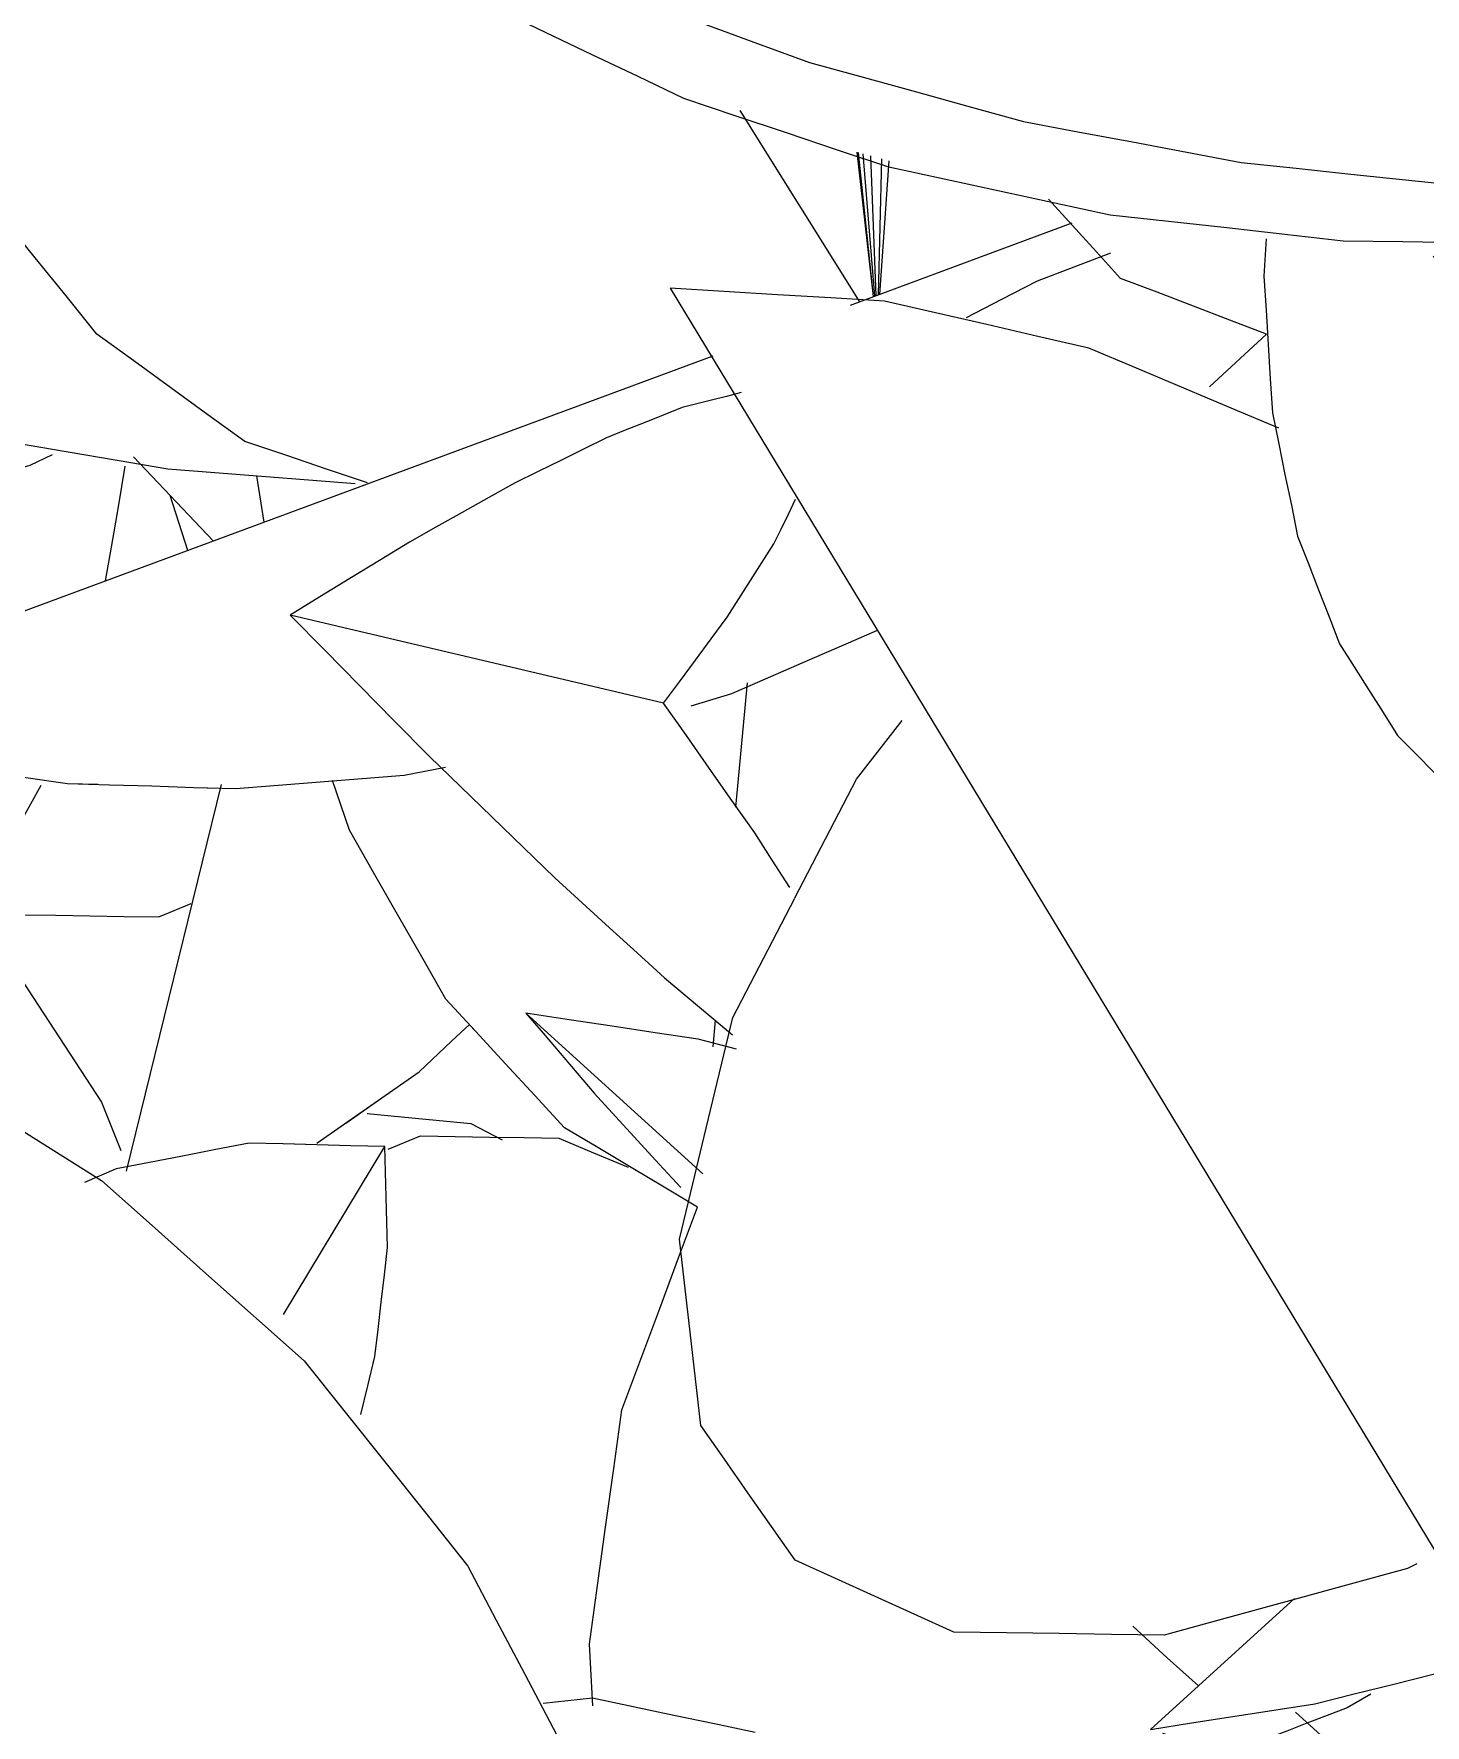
# Model space of a CAD drawing. Header units: metres. Extents: x -18.34 to -13.25, y -25.49 to -16.26.
# Drawn here: x -17.82395 to -17.79269, y -16.78801 to -16.75 of the extents above; entities that cross this region are included whole.
import ezdxf

# ---------------------------------------------------------------- set-up
doc = ezdxf.new("R2010")
doc.units = ezdxf.units.M
doc.layers.add('Importações nas famílias', color=7, linetype='Continuous', lineweight=5)
doc.layers.add('Vegetação', color=7, linetype='Continuous', lineweight=5)

# ---------------------------------------------------------------- blocks, each defined once
blk = doc.blocks.new('Planta_pergolado_12200 - plantas pergolado_skp_Component_12-V33-Pavimento 02 - Executivo')
at = {"layer": 'Importações nas famílias', "color": 9, "flags": 128}
for points in [[(0.1606, 0.075633), (0.159968, 0.074978), (0.159335, 0.074323), (0.158702, 0.073668), (0.158077, 0.07302)], [(0.153757, 0.056828), (0.153994, 0.055998), (0.154231, 0.055168), (0.154429, 0.054476)], [(0.156239, 0.050344), (0.15676, 0.04961), (0.157281, 0.048877)]]:
    blk.add_lwpolyline(points, dxfattribs=at)
blk = doc.blocks.new('Planta_pergolado_12200 - plantas pergolado_skp_Component_16-V37-Pavimento 02 - Executivo')
blk.add_blockref('Planta_pergolado_12200 - plantas pergolado_skp_Component_12-V33-Pavimento 02 - Executivo', (0, 0))
blk = doc.blocks.new('Planta_pergolado_12200 - plantas pergolado_skp_Component_17-V39-Pavimento 02 - Executivo')
at = {"layer": 'Importações nas famílias', "color": 9}
for p, q in [((0.158064, 0.08135), (0.156153, 0.081178)), ((0.156175, 0.081125), (0.158064, 0.08135)), ((0.15623, 0.080991), (0.158064, 0.08135)), ((0.158064, 0.08135), (0.156318, 0.080778)), ((0.158064, 0.08135), (0.156427, 0.080511)), ((0.156542, 0.080233), (0.158064, 0.08135)), ((0.156643, 0.079987), (0.158064, 0.08135)), ((0.157372, 0.077984), (0.158064, 0.08135)), ((0.152632, 0.054928), (0.152876, 0.056112)), ((0.162039, 0.051789), (0.161445, 0.051144)), ((0.157627, 0.048068), (0.156948, 0.047688)), ((0.154075, 0.047331), (0.153366, 0.047538))]:
    blk.add_line(p, q, dxfattribs=at)
at = {"layer": 'Importações nas famílias', "color": 9, "flags": 128}
for points in [[(0.158064, 0.08135), (0.158714, 0.080859), (0.159364, 0.080369)], [(0.159664, 0.080143), (0.160014, 0.079879), (0.160665, 0.079389)], [(0.160665, 0.079389), (0.161212, 0.078649), (0.161731, 0.077949)], [(0.164841, 0.058336), (0.164531, 0.057308), (0.164221, 0.05628), (0.16391, 0.055252)], [(0.16391, 0.055252), (0.163443, 0.054386), (0.162975, 0.05352), (0.162507, 0.052655), (0.162039, 0.051789)], [(0.156948, 0.047688), (0.156229, 0.047599), (0.155511, 0.04751), (0.154793, 0.04742), (0.154075, 0.047331)]]:
    blk.add_lwpolyline(points, dxfattribs=at)
blk = doc.blocks.new('Planta_pergolado_12200 - plantas pergolado_skp_Component_16-V40-Pavimento 02 - Executivo')
blk.add_blockref('Planta_pergolado_12200 - plantas pergolado_skp_Component_17-V39-Pavimento 02 - Executivo', (0, 0))
blk = doc.blocks.new('Planta_pergolado_12200 - plantas pergolado_skp_Component_12-V63-Pavimento 02 - Executivo')
at = {"layer": 'Importações nas famílias', "color": 9}
for p, q in [((0.168772, 0.07791), (0.169007, 0.078352)), ((0.16865, 0.075788), (0.169006, 0.076766)), ((0.160352, 0.052987), (0.163234, 0.060906)), ((0.15877, 0.048638), (0.159823, 0.051534))]:
    blk.add_line(p, q, dxfattribs=at)
at = {"layer": 'Importações nas famílias', "color": 9, "flags": 128}
for points in [[(0.168275, 0.076865), (0.168523, 0.077388), (0.168772, 0.07791)], [(0.1606, 0.075633), (0.159968, 0.074978), (0.159335, 0.074323), (0.158702, 0.073668), (0.158077, 0.07302)], [(0.161325, 0.05809), (0.161594, 0.058944), (0.161862, 0.059797), (0.162131, 0.060651), (0.162399, 0.061504)], [(0.16028, 0.054577), (0.160542, 0.055455), (0.160803, 0.056334), (0.161064, 0.057212), (0.161325, 0.05809)], [(0.153757, 0.056828), (0.153994, 0.055998), (0.154231, 0.055168), (0.154429, 0.054476)], [(0.159867, 0.053109), (0.160029, 0.053684), (0.16028, 0.054577)], [(0.158594, 0.048433), (0.158799, 0.049207), (0.159037, 0.050105), (0.159276, 0.051004)], [(0.156239, 0.050344), (0.15676, 0.04961), (0.157281, 0.048877), (0.157802, 0.048143), (0.157973, 0.047902)]]:
    blk.add_lwpolyline(points, dxfattribs=at)
blk = doc.blocks.new('Planta_pergolado_12200 - plantas pergolado_skp_Component_16-V67-Pavimento 02 - Executivo')
blk.add_blockref('Planta_pergolado_12200 - plantas pergolado_skp_Component_12-V63-Pavimento 02 - Executivo', (0, 0))
blk = doc.blocks.new('Planta_pergolado_12200 - plantas pergolado_skp_Component_12-V73-Pavimento 02 - Executivo')
at = {"layer": 'Importações nas famílias', "color": 9}
blk.add_line((0.15208, 0.055066), (0.153558, 0.057009), dxfattribs=at)
blk = doc.blocks.new('Planta_pergolado_12200 - plantas pergolado_skp_Component_16-V78-Pavimento 02 - Executivo')
blk.add_blockref('Planta_pergolado_12200 - plantas pergolado_skp_Component_12-V73-Pavimento 02 - Executivo', (0, 0))
blk = doc.blocks.new('Planta_pergolado_12200 - plantas pergolado_skp_-3067427-Pavimento 02 - Executivo')
for name in ['Planta_pergolado_12200 - plantas pergolado_skp_Component_16-V78-Pavimento 02 - Executivo', 'Planta_pergolado_12200 - plantas pergolado_skp_Component_16-V37-Pavimento 02 - Executivo', 'Planta_pergolado_12200 - plantas pergolado_skp_Component_16-V67-Pavimento 02 - Executivo', 'Planta_pergolado_12200 - plantas pergolado_skp_Component_16-V40-Pavimento 02 - Executivo']:
    blk.add_blockref(name, (0, 0))
blk = doc.blocks.new('Planta_pergolado_12200 - plantas pergolado_skp_-3067432-Pavimento 02 - Executivo')
at = {"rotation": 89.9999999999999}
blk.add_blockref('Planta_pergolado_12200 - plantas pergolado_skp_-3067427-Pavimento 02 - Executivo', (0.274037, 0.01573), dxfattribs=at)
blk = doc.blocks.new('Planta_pergolado_12200 - plantas pergolado_skp_Component_12-V225-Pavimento 02 - Executivo')
at = {"layer": 'Importações nas famílias', "color": 9}
blk.add_line((0.167064, 0.071429), (0.169928, 0.0793), dxfattribs=at)
at = {"layer": 'Importações nas famílias', "color": 9, "flags": 128}
for points in [[(0.165878, 0.079151), (0.165256, 0.07881), (0.164417, 0.078349), (0.163579, 0.077889)], [(0.163579, 0.077889), (0.162834, 0.077325), (0.16242, 0.077012)]]:
    blk.add_lwpolyline(points, dxfattribs=at)
blk = doc.blocks.new('Planta_pergolado_12200 - plantas pergolado_skp_Component_17-V226-Pavimento 02 - Executivo')
at = {"layer": 'Importações nas famílias', "color": 9}
blk.add_line((0.162618, 0.07909), (0.161993, 0.079499), dxfattribs=at)
at = {"layer": 'Importações nas famílias', "color": 9, "flags": 128}
blk.add_lwpolyline([(0.16476, 0.078644), (0.164046, 0.078793), (0.163332, 0.078942), (0.162618, 0.07909)], dxfattribs=at)
blk = doc.blocks.new('Planta_pergolado_12200 - plantas pergolado_skp_Component_16-V227-Pavimento 02 - Executivo')
for name in ['Planta_pergolado_12200 - plantas pergolado_skp_Component_17-V226-Pavimento 02 - Executivo', 'Planta_pergolado_12200 - plantas pergolado_skp_Component_12-V225-Pavimento 02 - Executivo']:
    blk.add_blockref(name, (0, 0))
blk = doc.blocks.new('Planta_pergolado_12200 - plantas pergolado_skp_Component_12-V229-Pavimento 02 - Executivo')
at = {"layer": 'Importações nas famílias', "color": 9}
for p, q in [((0.163218, 0.071655), (0.162333, 0.071583)), ((0.157056, 0.070857), (0.156182, 0.070688)), ((0.177038, 0.068928), (0.155804, 0.06359)), ((0.152819, 0.06284), (0.147993, 0.061626))]:
    blk.add_line(p, q, dxfattribs=at)
at = {"layer": 'Importações nas famílias', "color": 9, "flags": 128}
for points in [[(0.166764, 0.071553), (0.165877, 0.071578), (0.164991, 0.071604), (0.164105, 0.07163), (0.163218, 0.071655)], [(0.170274, 0.07106), (0.169397, 0.071183), (0.168519, 0.071306), (0.167641, 0.07143), (0.166764, 0.071553)], [(0.173712, 0.070182), (0.172852, 0.070401), (0.171993, 0.070621), (0.171134, 0.07084), (0.170274, 0.07106)], [(0.156182, 0.070688), (0.155329, 0.070423), (0.154476, 0.070159), (0.153623, 0.069894), (0.152994, 0.069699)], [(0.177038, 0.068928), (0.176206, 0.069241), (0.175375, 0.069555), (0.174543, 0.069868), (0.173712, 0.070182)]]:
    blk.add_lwpolyline(points, dxfattribs=at)
blk = doc.blocks.new('Planta_pergolado_12200 - plantas pergolado_skp_Component_12-V231-Pavimento 02 - Executivo')
at = {"layer": 'Importações nas famílias', "color": 9}
for p, q in [((0.145096, 0.093065), (0.145616, 0.093294)), ((0.149781, 0.093298), (0.146469, 0.090886)), ((0.128857, 0.085836), (0.128373, 0.085318))]:
    blk.add_line(p, q, dxfattribs=at)
at = {"layer": 'Importações nas famílias', "color": 9, "flags": 128}
for points in [[(0.145616, 0.093294), (0.146056, 0.09341), (0.146496, 0.093527), (0.146936, 0.093643), (0.147376, 0.093759)], [(0.147376, 0.093759), (0.147726, 0.093759), (0.148076, 0.093759), (0.148426, 0.093759), (0.148776, 0.09376)], [(0.148776, 0.09376), (0.149027, 0.093644), (0.149278, 0.093529), (0.14953, 0.093413)], [(0.149781, 0.093298), (0.148907, 0.093258), (0.148033, 0.093219), (0.147159, 0.093179), (0.146285, 0.09314)], [(0.146285, 0.09314), (0.145438, 0.093021), (0.144591, 0.092902), (0.143744, 0.092784), (0.142898, 0.092665)], [(0.133728, 0.089385), (0.133114, 0.088993), (0.132466, 0.088579), (0.131818, 0.088165), (0.131171, 0.08775)], [(0.131171, 0.08775), (0.130592, 0.087272), (0.130014, 0.086793), (0.129436, 0.086315), (0.128857, 0.085836)]]:
    blk.add_lwpolyline(points, dxfattribs=at)
blk = doc.blocks.new('Planta_pergolado_12200 - plantas pergolado_skp_Component_17-V232-Pavimento 02 - Executivo')
at = {"layer": 'Importações nas famílias', "color": 9}
for p, q in [((0.161388, 0.091538), (0.161319, 0.090244)), ((0.157268, 0.077479), (0.157383, 0.078037)), ((0.155833, 0.0705), (0.156362, 0.073072)), ((0.164488, 0.072677), (0.164729, 0.071603)), ((0.165567, 0.066044), (0.165616, 0.065057))]:
    blk.add_line(p, q, dxfattribs=at)
at = {"layer": 'Importações nas famílias', "color": 9, "flags": 128}
for points in [[(0.161319, 0.090244), (0.161016, 0.089037), (0.160713, 0.087831), (0.16041, 0.086624), (0.160107, 0.085417)], [(0.160107, 0.085417), (0.159596, 0.0844), (0.159085, 0.083383), (0.158574, 0.082366), (0.158064, 0.08135)], [(0.158064, 0.08135), (0.158714, 0.080859), (0.159364, 0.080369), (0.160014, 0.079879), (0.160665, 0.079389)], [(0.160665, 0.079389), (0.161212, 0.078649), (0.16176, 0.07791), (0.162308, 0.07717), (0.162856, 0.07643)], [(0.162856, 0.07643), (0.163264, 0.075492), (0.163672, 0.074554), (0.16408, 0.073615), (0.164488, 0.072677)]]:
    blk.add_lwpolyline(points, dxfattribs=at)
blk = doc.blocks.new('Planta_pergolado_12200 - plantas pergolado_skp_Component_16-V233-Pavimento 02 - Executivo')
for name in ['Planta_pergolado_12200 - plantas pergolado_skp_Component_17-V232-Pavimento 02 - Executivo', 'Planta_pergolado_12200 - plantas pergolado_skp_Component_12-V231-Pavimento 02 - Executivo', 'Planta_pergolado_12200 - plantas pergolado_skp_Component_12-V229-Pavimento 02 - Executivo']:
    blk.add_blockref(name, (0, 0))
blk = doc.blocks.new('Planta_pergolado_12200 - plantas pergolado_skp_Component_12-V247-Pavimento 02 - Executivo')
at = {"layer": 'Importações nas famílias', "color": 9}
blk.add_line((0.163579, 0.077889), (0.162834, 0.077325), dxfattribs=at)
at = {"layer": 'Importações nas famílias', "color": 9, "flags": 128}
blk.add_lwpolyline([(0.165226, 0.078793), (0.164417, 0.078349), (0.163579, 0.077889)], dxfattribs=at)
blk = doc.blocks.new('Planta_pergolado_12200 - plantas pergolado_skp_Component_17-V248-Pavimento 02 - Executivo')
at = {"layer": 'Importações nas famílias', "color": 9}
blk.add_line((0.162618, 0.07909), (0.161993, 0.079499), dxfattribs=at)
at = {"layer": 'Importações nas famílias', "color": 9, "flags": 128}
blk.add_lwpolyline([(0.16476, 0.078644), (0.164046, 0.078793), (0.163332, 0.078942), (0.162618, 0.07909)], dxfattribs=at)
blk = doc.blocks.new('Planta_pergolado_12200 - plantas pergolado_skp_Component_16-V249-Pavimento 02 - Executivo')
for name in ['Planta_pergolado_12200 - plantas pergolado_skp_Component_17-V248-Pavimento 02 - Executivo', 'Planta_pergolado_12200 - plantas pergolado_skp_Component_12-V247-Pavimento 02 - Executivo']:
    blk.add_blockref(name, (0, 0))
blk = doc.blocks.new('Planta_pergolado_12200 - plantas pergolado_skp_Component_17-V251-Pavimento 02 - Executivo')
at = {"layer": 'Importações nas famílias', "color": 9}
for p, q in [((0.164404, 0.079438), (0.163696, 0.079232)), ((0.170288, 0.077802), (0.169991, 0.078854))]:
    blk.add_line(p, q, dxfattribs=at)
at = {"layer": 'Importações nas famílias', "color": 9, "flags": 128}
for points in [[(0.160805, 0.079595), (0.160115, 0.079976), (0.159426, 0.080357)], [(0.163696, 0.079232), (0.162973, 0.079323), (0.16225, 0.079413), (0.161528, 0.079504), (0.160805, 0.079595)], [(0.172119, 0.074186), (0.171662, 0.07509), (0.171204, 0.075994), (0.170746, 0.076898), (0.170288, 0.077802)]]:
    blk.add_lwpolyline(points, dxfattribs=at)
blk = doc.blocks.new('Planta_pergolado_12200 - plantas pergolado_skp_Component_16-V252-Pavimento 02 - Executivo')
blk.add_blockref('Planta_pergolado_12200 - plantas pergolado_skp_Component_17-V251-Pavimento 02 - Executivo', (0, 0))
blk = doc.blocks.new('Planta_pergolado_12200 - plantas pergolado_skp_Component_17-V254-Pavimento 02 - Executivo')
at = {"layer": 'Importações nas famílias', "color": 9}
for p, q in [((0.164404, 0.079438), (0.163696, 0.079232)), ((0.170288, 0.077802), (0.169991, 0.078854))]:
    blk.add_line(p, q, dxfattribs=at)
at = {"layer": 'Importações nas famílias', "color": 9, "flags": 128}
for points in [[(0.160805, 0.079595), (0.160115, 0.079976), (0.159426, 0.080357)], [(0.16225, 0.079413), (0.161528, 0.079504), (0.160805, 0.079595)], [(0.163696, 0.079232), (0.162973, 0.079323), (0.162675, 0.07936)], [(0.172119, 0.074186), (0.171662, 0.07509), (0.171204, 0.075994), (0.170746, 0.076898), (0.170288, 0.077802)]]:
    blk.add_lwpolyline(points, dxfattribs=at)
blk = doc.blocks.new('Planta_pergolado_12200 - plantas pergolado_skp_Component_16-V255-Pavimento 02 - Executivo')
blk.add_blockref('Planta_pergolado_12200 - plantas pergolado_skp_Component_17-V254-Pavimento 02 - Executivo', (0, 0))
blk = doc.blocks.new('Planta_pergolado_12200 - plantas pergolado_skp_Component_12-V256-Pavimento 02 - Executivo')
at = {"layer": 'Importações nas famílias', "color": 9}
blk.add_line((0.123463, 0.061898), (0.135728, 0.095599), dxfattribs=at)
at = {"layer": 'Importações nas famílias', "color": 9, "flags": 128}
for points in [[(0.118897, 0.071316), (0.119135, 0.070486), (0.119372, 0.069656), (0.119609, 0.068826), (0.119846, 0.067996)], [(0.119846, 0.067996), (0.12023, 0.067205), (0.120613, 0.066414), (0.120997, 0.065623), (0.12138, 0.064832)], [(0.12138, 0.064832), (0.121901, 0.064099), (0.122422, 0.063365), (0.122942, 0.062632), (0.123463, 0.061898)]]:
    blk.add_lwpolyline(points, dxfattribs=at)
blk = doc.blocks.new('Planta_pergolado_12200 - plantas pergolado_skp_Component_16-V260-Pavimento 02 - Executivo')
blk.add_blockref('Planta_pergolado_12200 - plantas pergolado_skp_Component_12-V256-Pavimento 02 - Executivo', (0, 0))
blk = doc.blocks.new('Planta_pergolado_12200 - plantas pergolado_skp_Component_12-V261-Pavimento 02 - Executivo')
at = {"layer": 'Importações nas famílias', "color": 9}
for p, q in [((0.115028, 0.071526), (0.115028, 0.079122)), ((0.116557, 0.069162), (0.117066, 0.069526))]:
    blk.add_line(p, q, dxfattribs=at)
at = {"layer": 'Importações nas famílias', "color": 9, "flags": 128}
for points in [[(0.121078, 0.081294), (0.120836, 0.081714), (0.120593, 0.082134), (0.120351, 0.082555), (0.120109, 0.082975)], [(0.121664, 0.079575), (0.121518, 0.080005), (0.121371, 0.080435), (0.121225, 0.080864), (0.121078, 0.081294)], [(0.12186, 0.077836), (0.121811, 0.078271), (0.121762, 0.078706), (0.121713, 0.07914), (0.121664, 0.079575)], [(0.121664, 0.076098), (0.121713, 0.076533), (0.121762, 0.076967), (0.121811, 0.077402), (0.12186, 0.077836)], [(0.121078, 0.074379), (0.121225, 0.074809), (0.121371, 0.075238), (0.121518, 0.075668), (0.121664, 0.076098)], [(0.120109, 0.072698), (0.120351, 0.073118), (0.120593, 0.073538), (0.120836, 0.073959), (0.121078, 0.074379)], [(0.118766, 0.071074), (0.119102, 0.07148), (0.119438, 0.071886), (0.119773, 0.072292), (0.120109, 0.072698)], [(0.117066, 0.069526), (0.117491, 0.069913), (0.117916, 0.0703), (0.118341, 0.070687), (0.118766, 0.071074)]]:
    blk.add_lwpolyline(points, dxfattribs=at)
blk = doc.blocks.new('Planta_pergolado_12200 - plantas pergolado_skp_Component_12-V262-Pavimento 02 - Executivo')
at = {"layer": 'Importações nas famílias', "color": 9, "flags": 128}
for points in [[(0.113318, 0.073348), (0.113933, 0.072559), (0.114548, 0.07177), (0.115163, 0.070981), (0.115778, 0.070193)], [(0.115822, 0.068038), (0.115321, 0.068814), (0.114821, 0.06959), (0.11432, 0.070365), (0.11382, 0.071141)], [(0.115778, 0.070193), (0.116304, 0.069364), (0.11683, 0.068535), (0.117357, 0.067707), (0.117883, 0.066878)], [(0.117571, 0.064761), (0.117134, 0.06558), (0.116696, 0.066399), (0.116259, 0.067219), (0.115822, 0.068038)], [(0.117883, 0.066878), (0.118308, 0.066029), (0.118733, 0.06518), (0.119159, 0.064331), (0.119584, 0.063482)], [(0.119049, 0.061347), (0.11868, 0.062201), (0.11831, 0.063054), (0.117941, 0.063908), (0.117571, 0.064761)], [(0.119584, 0.063482), (0.119898, 0.062633), (0.120212, 0.061784), (0.120526, 0.060934), (0.120841, 0.060085)], [(0.12024, 0.057834), (0.119942, 0.058712), (0.119644, 0.05959), (0.119347, 0.060469), (0.119049, 0.061347)], [(0.120841, 0.060085), (0.121036, 0.059255), (0.121232, 0.058425), (0.121428, 0.057595), (0.121624, 0.056765)]]:
    blk.add_lwpolyline(points, dxfattribs=at)
blk = doc.blocks.new('Planta_pergolado_12200 - plantas pergolado_skp_Component_16-V265-Pavimento 02 - Executivo')
for name in ['Planta_pergolado_12200 - plantas pergolado_skp_Component_12-V262-Pavimento 02 - Executivo', 'Planta_pergolado_12200 - plantas pergolado_skp_Component_12-V261-Pavimento 02 - Executivo']:
    blk.add_blockref(name, (0, 0))
blk = doc.blocks.new('Planta_pergolado_12200 - plantas pergolado_skp_Component_12-V277-Pavimento 02 - Executivo')
at = {"layer": 'Importações nas famílias', "color": 9}
blk.add_line((0.128954, 0.06617), (0.131725, 0.060364), dxfattribs=at)
at = {"layer": 'Importações nas famílias', "color": 9, "flags": 128}
for points in [[(0.132535, 0.069066), (0.132544, 0.069562), (0.132552, 0.070058), (0.13256, 0.070553)], [(0.130034, 0.069753), (0.129863, 0.069238), (0.129692, 0.068723)], [(0.13238, 0.066584), (0.132419, 0.067204), (0.132458, 0.067825), (0.132496, 0.068446), (0.132535, 0.069066)], [(0.129692, 0.068723), (0.129508, 0.068085), (0.129323, 0.067446), (0.129138, 0.066808), (0.128954, 0.06617)], [(0.132108, 0.06366), (0.132176, 0.064391), (0.132244, 0.065122), (0.132312, 0.065853), (0.13238, 0.066584)], [(0.127162, 0.066097), (0.1268, 0.066057), (0.126439, 0.066016), (0.126077, 0.065976), (0.125715, 0.065936)], [(0.128954, 0.06617), (0.128506, 0.066152), (0.128058, 0.066133), (0.12761, 0.066115), (0.127162, 0.066097)], [(0.125715, 0.065936), (0.125444, 0.065875), (0.125173, 0.065813), (0.124902, 0.065752)], [(0.124081, 0.063921), (0.124286, 0.063767), (0.12449, 0.063613), (0.124695, 0.06346), (0.124899, 0.063306)], [(0.131725, 0.060364), (0.13182, 0.061188), (0.131916, 0.062012), (0.132012, 0.062836), (0.132108, 0.06366)], [(0.124899, 0.063306), (0.125196, 0.063139), (0.125494, 0.062971), (0.125791, 0.062803), (0.126088, 0.062636)], [(0.126088, 0.062636), (0.126474, 0.062456), (0.126861, 0.062276), (0.127247, 0.062096), (0.127634, 0.061916)], [(0.127634, 0.061916), (0.128105, 0.061726), (0.128577, 0.061536), (0.129048, 0.061346), (0.12952, 0.061156)], [(0.12952, 0.061156), (0.130071, 0.060958), (0.130622, 0.06076), (0.131173, 0.060562), (0.131725, 0.060364)]]:
    blk.add_lwpolyline(points, dxfattribs=at)
blk = doc.blocks.new('Planta_pergolado_12200 - plantas pergolado_skp_Component_17-V282-Pavimento 02 - Executivo')
at = {"layer": 'Importações nas famílias', "color": 9, "flags": 128}
for points in [[(0.142282, 0.072677), (0.14269, 0.073615), (0.143098, 0.074554), (0.143506, 0.075492), (0.143914, 0.07643)], [(0.14132, 0.068383), (0.14156, 0.069456), (0.141801, 0.07053), (0.142041, 0.071603), (0.142282, 0.072677)], [(0.141094, 0.063842), (0.14115, 0.064977), (0.141207, 0.066113), (0.141263, 0.067248), (0.14132, 0.068383)], [(0.141619, 0.059363), (0.141488, 0.060483), (0.141356, 0.061603), (0.141225, 0.062722), (0.141094, 0.063842)]]:
    blk.add_lwpolyline(points, dxfattribs=at)
blk = doc.blocks.new('Planta_pergolado_12200 - plantas pergolado_skp_Component_16-V283-Pavimento 02 - Executivo')
for name in ['Planta_pergolado_12200 - plantas pergolado_skp_Component_17-V282-Pavimento 02 - Executivo', 'Planta_pergolado_12200 - plantas pergolado_skp_Component_12-V277-Pavimento 02 - Executivo']:
    blk.add_blockref(name, (0, 0))
blk = doc.blocks.new('Planta_pergolado_12200 - plantas pergolado_skp_-V296-Pavimento 02 - Executivo')
for name in ['Planta_pergolado_12200 - plantas pergolado_skp_Component_16-V260-Pavimento 02 - Executivo', 'Planta_pergolado_12200 - plantas pergolado_skp_Component_16-V265-Pavimento 02 - Executivo', 'Planta_pergolado_12200 - plantas pergolado_skp_Component_16-V283-Pavimento 02 - Executivo']:
    blk.add_blockref(name, (0, 0))
blk = doc.blocks.new('Planta_pergolado_12200 - plantas pergolado_skp_-V297-Pavimento 02 - Executivo')
at = {"xscale": 1.254472261797389, "yscale": 1.254472261797389, "zscale": 1.254472261797389, "rotation": 44.99999999999149}
blk.add_blockref('Planta_pergolado_12200 - plantas pergolado_skp_-V296-Pavimento 02 - Executivo', (0.101937, -0.102346), dxfattribs=at)
for name in ['Planta_pergolado_12200 - plantas pergolado_skp_Component_16-V227-Pavimento 02 - Executivo', 'Planta_pergolado_12200 - plantas pergolado_skp_Component_16-V252-Pavimento 02 - Executivo', 'Planta_pergolado_12200 - plantas pergolado_skp_Component_16-V255-Pavimento 02 - Executivo', 'Planta_pergolado_12200 - plantas pergolado_skp_Component_16-V233-Pavimento 02 - Executivo', 'Planta_pergolado_12200 - plantas pergolado_skp_Component_16-V249-Pavimento 02 - Executivo']:
    blk.add_blockref(name, (0, 0))
blk = doc.blocks.new('Planta_pergolado_12200 - plantas pergolado_skp_Component_12-V317-Pavimento 02 - Executivo')
at = {"layer": 'Importações nas famílias', "color": 9}
for p, q in [((0.166965, 0.250931), (0.164467, 0.247648)), ((0.170133, 0.247505), (0.170827, 0.247716))]:
    blk.add_line(p, q, dxfattribs=at)
at = {"layer": 'Importações nas famílias', "color": 9, "flags": 128}
for points in [[(0.165573, 0.2532), (0.165361, 0.25261), (0.165149, 0.252019)], [(0.165149, 0.252019), (0.165021, 0.251456), (0.164893, 0.250893), (0.164765, 0.25033), (0.164637, 0.249766)], [(0.164637, 0.249766), (0.164595, 0.249237), (0.164552, 0.248707), (0.164509, 0.248178), (0.164467, 0.247648)], [(0.164467, 0.247648), (0.165174, 0.247553), (0.165881, 0.247458), (0.166589, 0.247363), (0.167296, 0.247269)], [(0.167296, 0.247269), (0.168005, 0.247328), (0.168714, 0.247387), (0.169423, 0.247446), (0.170133, 0.247505)]]:
    blk.add_lwpolyline(points, dxfattribs=at)
blk = doc.blocks.new('Planta_pergolado_12200 - plantas pergolado_skp_Component_12-V319-Pavimento 02 - Executivo')
at = {"layer": 'Importações nas famílias', "color": 9}
for p, q in [((0.141171, 0.268867), (0.140616, 0.269432)), ((0.140174, 0.268915), (0.146709, 0.261543)), ((0.149271, 0.260115), (0.148681, 0.260772)), ((0.149915, 0.259378), (0.149271, 0.260115)), ((0.15788, 0.24894), (0.161211, 0.245182)), ((0.156889, 0.246415), (0.15767, 0.246117))]:
    blk.add_line(p, q, dxfattribs=at)
at = {"layer": 'Importações nas famílias', "color": 9, "flags": 128}
for points in [[(0.14387, 0.266036), (0.143195, 0.266744), (0.142521, 0.267451), (0.141846, 0.268159), (0.141171, 0.268867)], [(0.145911, 0.26383), (0.145231, 0.264565), (0.14455, 0.265301), (0.14387, 0.266036)], [(0.159966, 0.247011), (0.159566, 0.247553), (0.159166, 0.248095), (0.158766, 0.248637), (0.158366, 0.249178)], [(0.161211, 0.245182), (0.1609, 0.245639), (0.160589, 0.246097), (0.160278, 0.246554), (0.159966, 0.247011)], [(0.15767, 0.246117), (0.158556, 0.245883), (0.159441, 0.245649), (0.160326, 0.245416), (0.161211, 0.245182)]]:
    blk.add_lwpolyline(points, dxfattribs=at)
blk = doc.blocks.new('Planta_pergolado_12200 - plantas pergolado_skp_Component_12-V321-Pavimento 02 - Executivo')
at = {"layer": 'Importações nas famílias', "color": 9, "flags": 128}
for points in [[(0.148861, 0.231037), (0.149644, 0.231338), (0.150427, 0.23164)], [(0.147264, 0.230621), (0.148063, 0.230829), (0.148861, 0.231037)]]:
    blk.add_lwpolyline(points, dxfattribs=at)
blk = doc.blocks.new('Planta_pergolado_12200 - plantas pergolado_skp_Component_17-V323-Pavimento 02 - Executivo')
at = {"layer": 'Importações nas famílias', "color": 9}
for p, q in [((0.151686, 0.228186), (0.152184, 0.230955)), ((0.151838, 0.228126), (0.152219, 0.230964)), ((0.152058, 0.22804), (0.152266, 0.230975)), ((0.152217, 0.227977), (0.152298, 0.230984)), ((0.152316, 0.230988), (0.152307, 0.227941)), ((0.15232, 0.230989), (0.152331, 0.227932)), ((0.15469, 0.226797), (0.152624, 0.231066))]:
    blk.add_line(p, q, dxfattribs=at)
at = {"layer": 'Importações nas famílias', "color": 9, "flags": 128}
for points in [[(0.163322, 0.233735), (0.164145, 0.233353), (0.164967, 0.232972), (0.165789, 0.232591)], [(0.165789, 0.232591), (0.166503, 0.231945), (0.167216, 0.231299), (0.16793, 0.230653), (0.168643, 0.230007)], [(0.168643, 0.230007), (0.169199, 0.22914), (0.169755, 0.228274), (0.170311, 0.227407), (0.170867, 0.226541)]]:
    blk.add_lwpolyline(points, dxfattribs=at)
blk = doc.blocks.new('Planta_pergolado_12200 - plantas pergolado_skp_Component_16-V324-Pavimento 02 - Executivo')
for name in ['Planta_pergolado_12200 - plantas pergolado_skp_Component_12-V319-Pavimento 02 - Executivo', 'Planta_pergolado_12200 - plantas pergolado_skp_Component_12-V317-Pavimento 02 - Executivo', 'Planta_pergolado_12200 - plantas pergolado_skp_Component_17-V323-Pavimento 02 - Executivo', 'Planta_pergolado_12200 - plantas pergolado_skp_Component_12-V321-Pavimento 02 - Executivo']:
    blk.add_blockref(name, (0, 0))
blk = doc.blocks.new('Planta_pergolado_12200 - plantas pergolado_skp_Component_12-V335-Pavimento 02 - Executivo')
at = {"layer": 'Importações nas famílias', "color": 9}
for p, q in [((0.165881, 0.247458), (0.166578, 0.247365)), ((0.166589, 0.247363), (0.167296, 0.247269))]:
    blk.add_line(p, q, dxfattribs=at)
at = {"layer": 'Importações nas famílias', "color": 9, "flags": 128}
blk.add_lwpolyline([(0.167296, 0.247269), (0.168005, 0.247328), (0.168714, 0.247387), (0.169423, 0.247446)], dxfattribs=at)
blk = doc.blocks.new('Planta_pergolado_12200 - plantas pergolado_skp_Component_16-V339-Pavimento 02 - Executivo')
blk.add_blockref('Planta_pergolado_12200 - plantas pergolado_skp_Component_12-V335-Pavimento 02 - Executivo', (0, 0))
blk = doc.blocks.new('Planta_pergolado_12200 - plantas pergolado_skp_-V384-Pavimento 02 - Executivo')
for name in ['Planta_pergolado_12200 - plantas pergolado_skp_Component_16-V324-Pavimento 02 - Executivo', 'Planta_pergolado_12200 - plantas pergolado_skp_Component_16-V339-Pavimento 02 - Executivo']:
    blk.add_blockref(name, (0, 0))
blk = doc.blocks.new('Planta_pergolado_12200 - plantas pergolado_skp_Component_16-V422-Pavimento 02 - Executivo')
for name in ['Planta_pergolado_12200 - plantas pergolado_skp_Component_17-V248-Pavimento 02 - Executivo', 'Planta_pergolado_12200 - plantas pergolado_skp_Component_12-V247-Pavimento 02 - Executivo']:
    blk.add_blockref(name, (0, 0))
blk = doc.blocks.new('Planta_pergolado_12200 - plantas pergolado_skp_Component_12-V423-Pavimento 02 - Executivo')
at = {"layer": 'Importações nas famílias', "color": 9}
blk.add_line((0.170274, 0.07106), (0.169646, 0.071148), dxfattribs=at)
at = {"layer": 'Importações nas famílias', "color": 9, "flags": 128}
for points in [[(0.169397, 0.071183), (0.168519, 0.071306), (0.167641, 0.07143), (0.167092, 0.071507)], [(0.173712, 0.070182), (0.172852, 0.070401), (0.171993, 0.070621), (0.171134, 0.07084), (0.170274, 0.07106)], [(0.175375, 0.069555), (0.174543, 0.069868), (0.173712, 0.070182)]]:
    blk.add_lwpolyline(points, dxfattribs=at)
blk = doc.blocks.new('Planta_pergolado_12200 - plantas pergolado_skp_Component_17-V424-Pavimento 02 - Executivo')
at = {"layer": 'Importações nas famílias', "color": 9}
blk.add_line((0.165567, 0.066044), (0.165616, 0.065057), dxfattribs=at)
at = {"layer": 'Importações nas famílias', "color": 9, "flags": 128}
for points in [[(0.159364, 0.080369), (0.160014, 0.079879), (0.160665, 0.079389)], [(0.160665, 0.079389), (0.161212, 0.078649), (0.16176, 0.07791), (0.162308, 0.07717), (0.162421, 0.077018)]]:
    blk.add_lwpolyline(points, dxfattribs=at)
blk = doc.blocks.new('Planta_pergolado_12200 - plantas pergolado_skp_Component_16-V425-Pavimento 02 - Executivo')
for name in ['Planta_pergolado_12200 - plantas pergolado_skp_Component_17-V424-Pavimento 02 - Executivo', 'Planta_pergolado_12200 - plantas pergolado_skp_Component_12-V423-Pavimento 02 - Executivo']:
    blk.add_blockref(name, (0, 0))
blk = doc.blocks.new('Planta_pergolado_12200 - plantas pergolado_skp_Component_17-V428-Pavimento 02 - Executivo')
at = {"layer": 'Importações nas famílias', "color": 9}
for p, q in [((0.170288, 0.077802), (0.169991, 0.078854)), ((0.186034, 0.07198), (0.185554, 0.071388))]:
    blk.add_line(p, q, dxfattribs=at)
at = {"layer": 'Importações nas famílias', "color": 9, "flags": 128}
for points in [[(0.160805, 0.079595), (0.160115, 0.079976), (0.159426, 0.080357)], [(0.16225, 0.079413), (0.161528, 0.079504), (0.160805, 0.079595)], [(0.172119, 0.074186), (0.171662, 0.07509), (0.171204, 0.075994), (0.170746, 0.076898), (0.170288, 0.077802)], [(0.174469, 0.07141), (0.173881, 0.072104), (0.173294, 0.072798), (0.172707, 0.073492), (0.172119, 0.074186)], [(0.177176, 0.069662), (0.176499, 0.070099), (0.175822, 0.070536), (0.175145, 0.070973), (0.174469, 0.07141)], [(0.185554, 0.071388), (0.184894, 0.070953), (0.184234, 0.070519), (0.183574, 0.070085), (0.182914, 0.06965)], [(0.180056, 0.069062), (0.179336, 0.069212), (0.178616, 0.069362), (0.177896, 0.069512), (0.177176, 0.069662)], [(0.182914, 0.06965), (0.182199, 0.069503), (0.181485, 0.069356), (0.180771, 0.069209), (0.180056, 0.069062)]]:
    blk.add_lwpolyline(points, dxfattribs=at)
blk = doc.blocks.new('Planta_pergolado_12200 - plantas pergolado_skp_Component_16-V429-Pavimento 02 - Executivo')
blk.add_blockref('Planta_pergolado_12200 - plantas pergolado_skp_Component_17-V428-Pavimento 02 - Executivo', (0, 0))
blk = doc.blocks.new('Planta_pergolado_12200 - plantas pergolado_skp_Component_16-V431-Pavimento 02 - Executivo')
blk.add_blockref('Planta_pergolado_12200 - plantas pergolado_skp_Component_17-V428-Pavimento 02 - Executivo', (0, 0))
blk = doc.blocks.new('Planta_pergolado_12200 - plantas pergolado_skp_-V445-Pavimento 02 - Executivo')
for name in ['Planta_pergolado_12200 - plantas pergolado_skp_Component_16-V425-Pavimento 02 - Executivo', 'Planta_pergolado_12200 - plantas pergolado_skp_Component_16-V429-Pavimento 02 - Executivo', 'Planta_pergolado_12200 - plantas pergolado_skp_Component_16-V431-Pavimento 02 - Executivo', 'Planta_pergolado_12200 - plantas pergolado_skp_Component_16-V422-Pavimento 02 - Executivo', 'Planta_pergolado_12200 - plantas pergolado_skp_Component_16-V422-Pavimento 02 - Executivo']:
    blk.add_blockref(name, (0, 0))
blk = doc.blocks.new('Planta_pergolado_12200 - plantas pergolado_skp_-3067454-Pavimento 02 - Executivo')
at = {"rotation": 89.9999999999999}
for name, p in [('Planta_pergolado_12200 - plantas pergolado_skp_-V384-Pavimento 02 - Executivo', (0.696245, 0.01573)), ('Planta_pergolado_12200 - plantas pergolado_skp_-V297-Pavimento 02 - Executivo', (0.52797, 0.01573)), ('Planta_pergolado_12200 - plantas pergolado_skp_-V445-Pavimento 02 - Executivo', (0.52797, 0.01573))]:
    blk.add_blockref(name, p, dxfattribs=at)
blk = doc.blocks.new('Planta_pergolado_12200 - plantas pergolado_skp_Component_17-V616-Pavimento 02 - Executivo')
at = {"layer": 'Importações nas famílias', "color": 9}
for p, q in [((-0.297677, 0.135484), (-0.296402, 0.136667)), ((-0.305613, 0.126667), (-0.304585, 0.127984)), ((-0.293019, 0.109036), (-0.29323, 0.108928))]:
    blk.add_line(p, q, dxfattribs=at)
at = {"layer": 'Importações nas famílias', "color": 9, "flags": 128}
for points in [[(-0.299677, 0.137919), (-0.300219, 0.138515), (-0.300762, 0.139112), (-0.301298, 0.139702)], [(-0.296402, 0.136667), (-0.297221, 0.13698), (-0.298039, 0.137293), (-0.298858, 0.137606), (-0.299677, 0.137919)], [(-0.306995, 0.124001), (-0.306307, 0.125328), (-0.305613, 0.126667)], [(-0.308388, 0.121313), (-0.307694, 0.122651), (-0.307001, 0.12399)], [(-0.309587, 0.11633), (-0.309287, 0.117576), (-0.308987, 0.118822), (-0.308688, 0.120067), (-0.308388, 0.121313)], [(-0.309108, 0.112145), (-0.309228, 0.113192), (-0.309348, 0.114238), (-0.309467, 0.115284), (-0.309587, 0.11633)], [(-0.306993, 0.109115), (-0.307522, 0.109873), (-0.308051, 0.11063), (-0.30858, 0.111388), (-0.309108, 0.112145)], [(-0.303422, 0.107499), (-0.304315, 0.107903), (-0.305207, 0.108307), (-0.3061, 0.108711), (-0.306993, 0.109115)], [(-0.29323, 0.108928), (-0.294598, 0.108555), (-0.295965, 0.108182), (-0.297332, 0.107808), (-0.2987, 0.107435)], [(-0.2987, 0.107435), (-0.29988, 0.107451), (-0.301061, 0.107467), (-0.302241, 0.107483), (-0.303422, 0.107499)]]:
    blk.add_lwpolyline(points, dxfattribs=at)
blk = doc.blocks.new('Planta_pergolado_12200 - plantas pergolado_skp_Component_16-V617-Pavimento 02 - Executivo')
blk.add_blockref('Planta_pergolado_12200 - plantas pergolado_skp_Component_17-V616-Pavimento 02 - Executivo', (0, 0))
blk = doc.blocks.new('Planta_pergolado_12200 - plantas pergolado_skp_Component_12-V619-Pavimento 02 - Executivo')
at = {"layer": 'Importações nas famílias', "color": 9}
for p, q in [((-0.324444, 0.138986), (-0.330459, 0.135644)), ((-0.323684, 0.133952), (-0.324185, 0.133713))]:
    blk.add_line(p, q, dxfattribs=at)
at = {"layer": 'Importações nas famílias', "color": 9, "flags": 128}
for points in [[(-0.330459, 0.135644), (-0.329257, 0.135338), (-0.328055, 0.135032), (-0.326853, 0.134726), (-0.325651, 0.13442)], [(-0.329756, 0.13437), (-0.329932, 0.134688), (-0.330108, 0.135007), (-0.330283, 0.135325)], [(-0.328765, 0.133533), (-0.329013, 0.133743), (-0.329261, 0.133952), (-0.329509, 0.134161), (-0.329756, 0.13437)], [(-0.325651, 0.13442), (-0.32451, 0.134224), (-0.323369, 0.134028), (-0.322228, 0.133832), (-0.321087, 0.133636)], [(-0.327496, 0.133143), (-0.327813, 0.133241), (-0.328131, 0.133338), (-0.328448, 0.133436), (-0.328765, 0.133533)], [(-0.324185, 0.133713), (-0.32463, 0.133586), (-0.325075, 0.133458), (-0.325519, 0.133331), (-0.325964, 0.133203)], [(-0.321087, 0.133636), (-0.320034, 0.133554), (-0.318981, 0.133473), (-0.317928, 0.133391), (-0.316875, 0.13331)], [(-0.325964, 0.133203), (-0.326347, 0.133188), (-0.32673, 0.133173), (-0.327113, 0.133158), (-0.327496, 0.133143)]]:
    blk.add_lwpolyline(points, dxfattribs=at)
blk = doc.blocks.new('Planta_pergolado_12200 - plantas pergolado_skp_Component_17-V623-Pavimento 02 - Executivo')
at = {"layer": 'Importações nas famílias', "color": 9}
blk.add_line((-0.312655, 0.105907), (-0.311547, 0.106022), dxfattribs=at)
at = {"layer": 'Importações nas famílias', "color": 9, "flags": 128}
blk.add_lwpolyline([(-0.311547, 0.106022), (-0.310633, 0.105829), (-0.309718, 0.105637), (-0.308804, 0.105444), (-0.307889, 0.105252)], dxfattribs=at)
blk = doc.blocks.new('Planta_pergolado_12200 - plantas pergolado_skp_Component_16-V624-Pavimento 02 - Executivo')
for name in ['Planta_pergolado_12200 - plantas pergolado_skp_Component_12-V619-Pavimento 02 - Executivo', 'Planta_pergolado_12200 - plantas pergolado_skp_Component_17-V623-Pavimento 02 - Executivo']:
    blk.add_blockref(name, (0, 0))
blk = doc.blocks.new('Planta_pergolado_12200 - plantas pergolado_skp_-V646-Pavimento 02 - Executivo')
for name in ['Planta_pergolado_12200 - plantas pergolado_skp_Component_16-V617-Pavimento 02 - Executivo', 'Planta_pergolado_12200 - plantas pergolado_skp_Component_16-V624-Pavimento 02 - Executivo']:
    blk.add_blockref(name, (0, 0))
blk = doc.blocks.new('Planta_pergolado_12200 - plantas pergolado_skp_-3067458-Pavimento 02 - Executivo')
blk.add_blockref('Planta_pergolado_12200 - plantas pergolado_skp_-V646-Pavimento 02 - Executivo', (0, 0))
blk = doc.blocks.new('Planta_pergolado_12200 - plantas pergolado_skp_-3067465-Pavimento 02 - Executivo')
blk.add_blockref('Planta_pergolado_12200 - plantas pergolado_skp_-3067458-Pavimento 02 - Executivo', (0, 0))
blk = doc.blocks.new('Planta_pergolado_12200 - Planta_pergolado_12200-3067476-Pavimento 02 - Executivo')
at = {"xscale": 1.068436298615139, "yscale": 1.068436298615139, "zscale": -1.068436298615139, "rotation": 96.20000000000395}
blk.add_blockref('Planta_pergolado_12200 - plantas pergolado_skp_-3067454-Pavimento 02 - Executivo', (-0.073046, -0.337289), dxfattribs=at)
at = {"extrusion": (0, 0, -1), "xscale": 1.068436298615139, "yscale": 1.068436298615139, "zscale": -1.068436298615139, "rotation": 263.7999999999961}
blk.add_blockref('Planta_pergolado_12200 - plantas pergolado_skp_-3067432-Pavimento 02 - Executivo', (0.167087, 0.38397), dxfattribs=at)
blk.add_blockref('Planta_pergolado_12200 - plantas pergolado_skp_-3067465-Pavimento 02 - Executivo', (0, 0))

msp = doc.modelspace()

# ---------------------------------------------------------------- block references
at = {"layer": 'Vegetação', "color": 9}
msp.add_blockref('Planta_pergolado_12200 - Planta_pergolado_12200-3067476-Pavimento 02 - Executivo', (-17.499852, -16.893415), dxfattribs=at)

doc.saveas('drawing.dxf')
